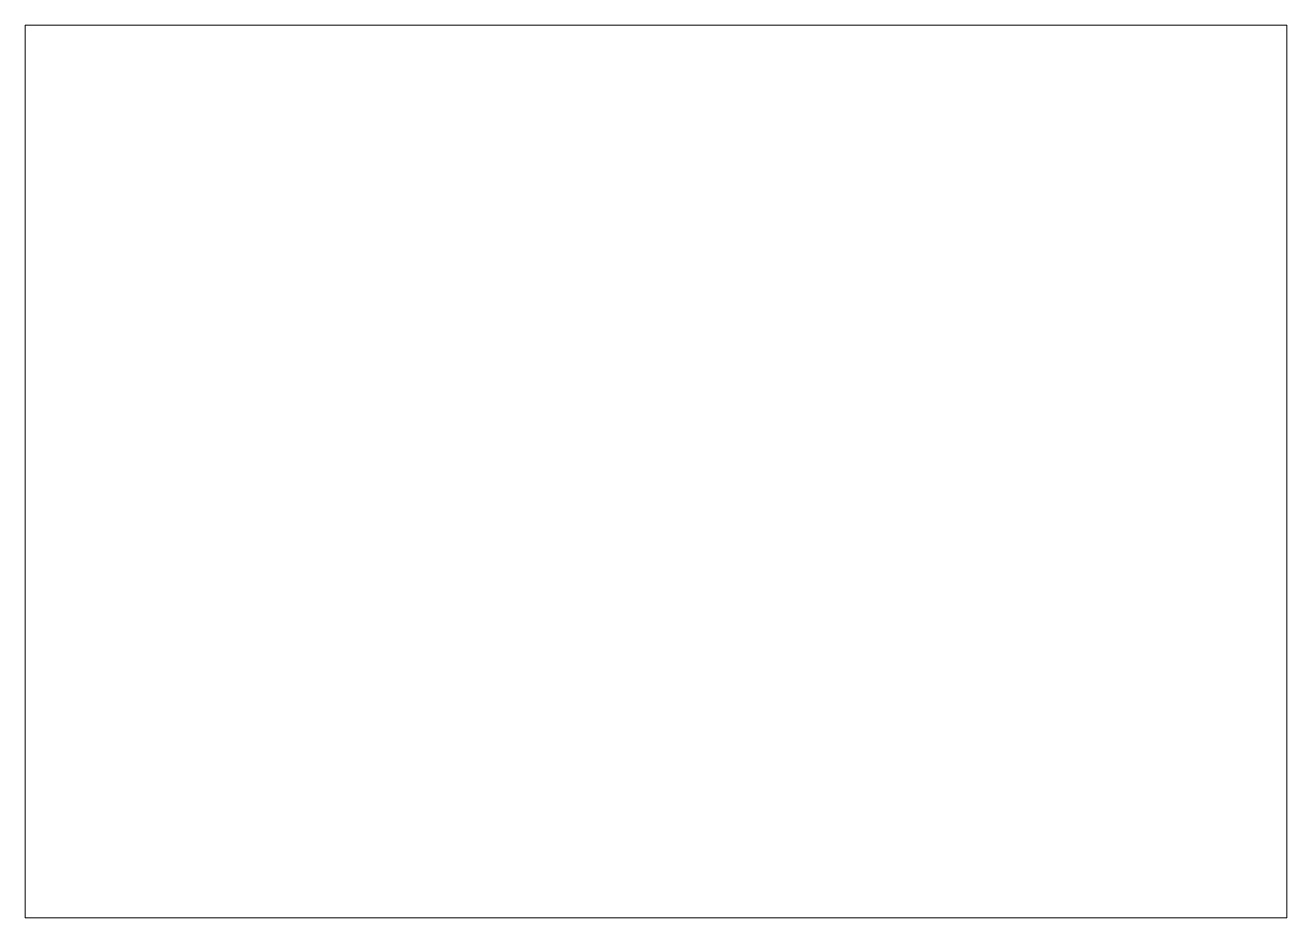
# Paper-space layout 'Layout1' of a CAD drawing. Header units: millimetres. Extents: x 30 to 267, y 21 to 189.
# The model-space entities are those that its viewports show. They can reach past a viewport. Long polylines and large blocks are cut down to what shows.
import ezdxf

# ---------------------------------------------------------------- set-up
doc = ezdxf.new("R2010")
doc.units = ezdxf.units.MM

msp = doc.modelspace()

# ---------------------------------------------------------------- hatches: boundary and pattern name
at = {"true_color": 0x727430}
h = msp.add_hatch(dxfattribs=at)
h.set_pattern_fill('ESCHER', color=67, scale=0.3)
edge = h.paths.add_edge_path()
edge.add_line((388.87, 380.1), (558.87, 380.1))

psp = doc.layouts.get("Layout1")

# ---------------------------------------------------------------- viewports
at = {"layer": '0'}
psp.add_viewport(center=(148.51, 105.01), size=(237.61, 168.0125), view_center_point=(542.61, 295.1), view_height=241.1946, dxfattribs=at)

doc.saveas('drawing.dxf')
